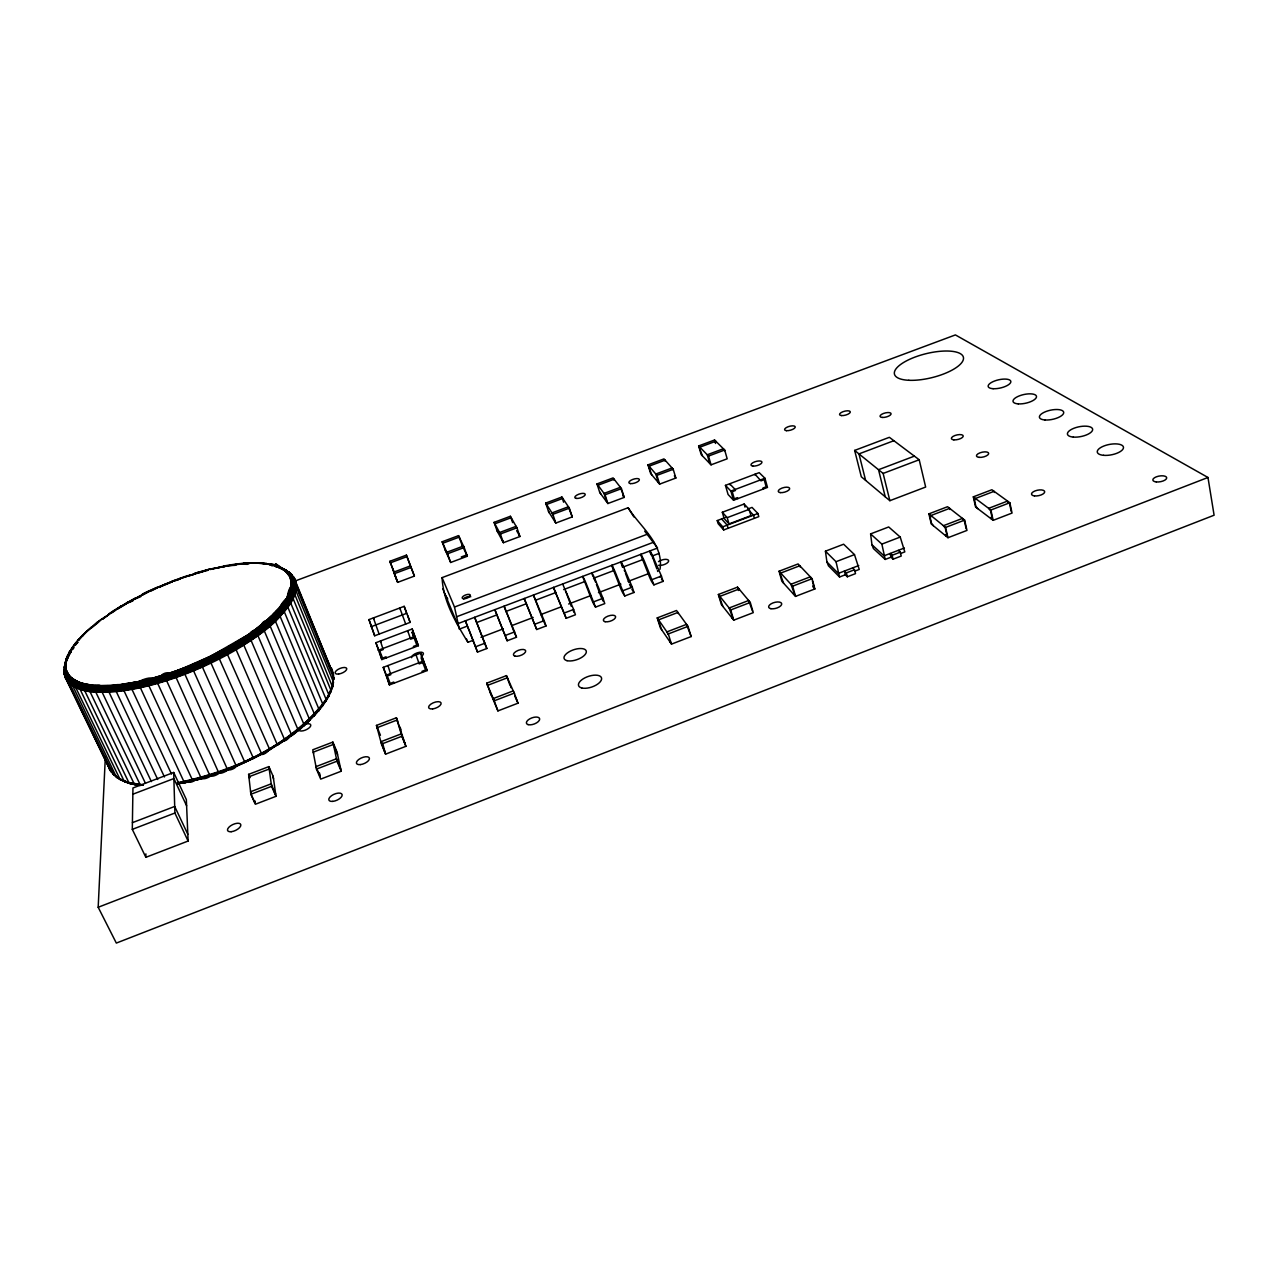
<?xml version="1.0" encoding="UTF-8"?>
<svg xmlns="http://www.w3.org/2000/svg" width="1278" height="1278" viewBox="0 0 1278 1278"><rect width="100%" height="100%" fill="white"/><g stroke="black" fill="none" stroke-linecap="round" stroke-linejoin="round"><path stroke-width="1.5" d="M145.868 857.314L132.305 829.374L132.944 787.983L173.696 772.455L186.348 799.549L188.106 841.036L145.868 857.314L145.884 853.88M271.974 565.866C267.741 560.291 284.067 569.7 271.303 564.301M71.935 648.713L75.53 643.345L71.872 648.521L70.546 652.754L71.073 651.956M313.669 716.191L314.436 714.098L275.377 621.108L272.438 618.999L248.571 637.786L217.979 655.758L261.255 752.982C260.728 757.63 270.904 750.122 269.259 748.493L226.126 651.445M283.269 569.748C309.196 585.771 277.693 617.098 261.814 628.425C240.791 644.927 216.941 657.419 192.307 667.579C192.658 668.698 193.122 669.768 193.585 670.822L235.871 765.171C238.603 767.263 227.468 772.343 227.133 768.717L183.505 671.078L174.655 674.305L218.362 771.96C219.672 777.248 237.964 763.653 221.094 772.216M241.462 642.435L243.794 645.086L284.323 739.035C283.157 744.275 291.672 735.824 291.288 734.131L251.047 640.342L248.571 637.786M71.872 648.521L72.542 647.387L69.379 651.956L70.082 651.349L67.734 658.266M66.775 660.215C67.494 652.036 62.638 673.953 67.223 658.825M178.776 671.525L178.329 670.279L211.956 655.582L212.659 656.812L181.795 671.717L178.776 671.525L169.543 676.046L161.555 677.292L157.402 679.784L153.072 679.72L145.532 682.915L144.749 681.861C130.755 685.072 114.525 691.078 100.547 687.101C101.649 682.803 92.128 687.021 89.684 684.816C80.195 683.426 68.421 679.465 66.025 668.921C66.105 667.835 65.769 664.416 64.89 666.717C65.258 684.225 86.664 687.644 100.674 687.516C141.73 687.276 180.933 671.717 217.723 655.886L220.854 652.882L256.67 630.581L258.539 630.661L277.502 612.338L279.93 611.299L281.4 607.929L284.882 605.149C287.183 602.976 288.045 582.417 292.806 588.519L292.231 579.445L288.684 573.167C256.047 551.042 294.387 574.078 292.231 579.445C294.787 609.989 260.824 628.073 239.561 643.617C203.921 665.103 164.415 680.934 123.135 687.165C119.653 681.973 113.822 686.286 107.128 685.935C92.735 685.823 71.057 685.727 65.817 669.033C66.264 659.608 65.146 657.563 69.523 654.032M65.45 677.931C62.223 668.953 67.91 672.052 65.45 677.931L109.093 768.11C109.221 771.353 115.483 775.043 111.138 769.324M283.988 569.748C305.586 581.314 286.304 608.536 273.173 619.095C242.612 646.7 204.64 664.927 165.805 677.787C135.58 685.423 98.71 698.491 69.923 680.535C64.076 678.426 63.74 658.186 66.041 663.506L64.986 667.308L65.945 662.403M121.17 686.254L112.895 688.267L107.096 687.452C93.645 691.142 66.057 685.871 66.025 668.921M65.034 666.317L65.322 670.503C65.242 664.129 61.472 678.874 65.769 664.895M277.086 614.383L281.176 609.846L284.291 611.763L322.823 704.226L318.366 711.191L318.909 709.13L280.122 616.395L277.086 614.383L272.438 618.999M293.652 581.538L955.401 334.916L1207.966 477.477L1214.1 515.21L116.33 943.084L98.182 907.268L105.355 756.752M128.135 602.561L121.282 606.363M281.176 609.846L287.582 601.155L290.346 602.146L328.845 694.769L321.545 706.558L322.983 704.961M287.582 601.155C292.694 599.398 290.202 581.186 296.384 587.177L333.622 677.851L331.737 688.267L332.615 684.177M293.109 585.803L292.981 582.496L295.777 583.119L333.302 674.161L332.919 683.906L333.622 677.851M65.561 662.627C62.51 684.481 91.361 687.452 106.985 686.334C131.378 685.248 156.14 677.644 178.329 670.279M324.788 701.862L326.13 699.433L287.854 607.242L284.69 605.437M64.922 667.116L65.402 662.771M63.964 671.094L64.699 665.63M65.098 668.586L65.37 665.087M291.528 735.138C288.413 738.205 299.643 730.856 297.806 729.163L257.884 635.549L255.265 633.089M331.992 672.947C333.718 671.541 330.555 665.359 330.922 669.081M327.456 697.293L328.845 694.769M233.97 646.987L236.142 649.767L277.102 744.195L269.61 749.691M289.882 597.018L293.141 598.647L330.954 690.264L329.516 692.852M332.568 687.037L294.851 594.605L291.576 593.088M78.453 640.438C87.511 630.246 99.444 619.383 108.582 614.926M332.887 680.295L333.782 678.602M142.241 594.669L149.622 590.835L128.199 602.737L132.832 600.964M287.119 572.608C295.122 579.238 291.927 590.196 288.7 599.27L287.486 599.478C281.096 611.651 276.096 608.919 286.08 598.599M287.486 599.478L291.352 593.711C293.301 574.908 290.985 586.81 288.029 594.669M291.48 587.305L291.911 583.87M121.25 606.203L128.104 601.89M298.03 730.185C294.675 733.444 305.586 725.872 303.86 724.147L264.226 630.709L261.495 628.377M82.447 636.204C86.744 629.942 92.272 628.041 99.732 621.076M174.655 674.305L165.852 677.244L166.236 679.848L209.592 774.883C212.116 780.363 230.615 765.857 210.279 775.954M134.062 685.391C136.347 681.158 153.232 674.928 153.072 679.72M267.23 623.664L270.073 625.9L309.42 719.115C311.017 720.904 300.538 728.62 304.068 725.169M82.335 635.837L82.942 635.022L78.389 640.262M114.7 610.277L102.607 619.127L108.502 614.734M277.278 745.058L269.45 750.01M74.843 644.24L78.996 639.208L78.357 640.07M314.612 715.153L308.733 721.127L309.611 720.153M332.04 688.011L333.35 681.781L295.921 590.787L292.646 589.334M332.28 687.724L333.35 681.781M331.673 687.101L331.865 684.529M169.543 676.046C173.185 669.944 159.063 673.442 161.555 677.292M66.232 659.224L65.29 662.947M65.242 663.921L69.779 653.537L66.568 659.448M68.677 654.991L70.689 651.524M64.379 667.899L65.593 661.908M135.021 598.264L128.024 602.114M64.283 666.333L64.235 667.515M65.641 669.161L70.194 677.26L80.035 682.915L94.812 685.743L114.141 685.184L112.895 688.267M292.247 588.008L289.659 595.468M291.688 587.385L289.563 595.292M165.852 677.244L157.13 679.864L157.482 682.963L200.886 777.471C203.761 782.791 221.893 769.244 201.62 778.526M333.35 683.267L333.462 682.148M187.419 575.739L195.326 573.854L189.639 575.691M136.442 682.148L144.622 680.072L144.749 681.861M332.456 685.919L328.142 695.807M330.251 692.548L332.568 686.286M330.794 692.037L332.599 686.669M66.009 660.151L67.782 655.358M65.082 662.978L66.839 658.346M249.466 637.179C249.721 632.85 249.929 631.923 255.68 629.479C260.105 634.783 240.775 638.776 239.561 643.617L236.238 644.224L228.938 649.879L228.442 648.745L217.723 655.886M148.536 682.18L148.871 685.743L192.307 779.708C197.307 782.344 184.959 782.967 183.904 781.577L139.989 686.893L140.133 684.145L157.13 679.864M291.352 593.711L290.266 590.867L286.512 598.647M201.956 778.637L193.09 780.746M327.823 697.181L331.066 690.631M328.462 696.798L331.114 690.999M67.383 656.013L69.571 651.636M266.846 620.293C260.105 622.051 260.265 628.76 266.687 624.127C266.782 616.699 275.425 613.983 280.457 607.05C289.994 597.289 298.253 575.899 281.959 568.502M289.275 594.973C282.039 609.67 269.243 620.533 256.67 630.581M325.155 701.782L328.957 695.136M325.778 701.414L328.973 695.871M140.133 684.145L131.985 685.775L131.794 688.986L171.524 774.069M69.331 652.339L72.367 647.451M68.661 655.374L71.328 650.806M286.911 572.177L278.812 566.793M66.951 671.861L66.248 673.474L65.226 670.103M113.934 685.503L136.506 681.989L128.79 683.299L128.758 685.12M286.719 598.727C288.477 605.181 267.198 613.712 273.843 617.641C282.885 605.5 299.995 587.944 287.742 572.496M321.896 706.494L326.241 699.801M322.216 706.351L326.273 700.536M326.13 699.433C290.953 746.08 233.267 771.193 177.37 782.775M97.08 622.402L91.728 627.658M184.511 782.456L185.709 782.248L177.722 783.702M131.985 685.775L124.126 687.037L123.774 690.28L164.463 776.976M71.872 647.978L75.194 643.473M71.408 650.454L73.693 647.291M72.766 649.288L73.884 647.786M333.127 676.03L333.191 680.024M284.882 605.149L283.349 602.721L275.984 611.331M281.016 607.401C287.646 599.031 296.161 584.541 288.924 575.052M235.04 565.323L223.969 565.93L224.672 566.537L209.528 569.189L238.107 564.125L247.676 564.317M322.935 704.593C286.671 747.726 231.893 772.152 177.562 783.11M318.366 711.191L322.967 705.312M124.126 687.037L116.617 687.931L116.09 691.19L157.737 779.5M74.955 643.729L78.549 639.447M77.223 641.652L74.955 644.623L77.862 642.259M75.226 645.358L77.686 642.483M266.687 624.127L273.077 616.827M280.841 607.258L267.885 620.996M116.617 687.931L109.493 688.475L108.822 691.733L151.395 781.609M313.334 716.223L319.085 709.849M313.957 716.095L319.069 710.201M194 666.876L195.981 664.704L195.326 663.202M84.763 683.874L84.236 685.679L87.271 687.308L89.204 686.621L94.86 688.315L100.674 687.516M107.368 685.615L107.096 687.452M78.389 639.719L82.639 635.134M109.493 688.475L102.799 688.65L101.984 691.893L145.468 783.334M272.358 615.996L276.575 611.427M277.502 612.338L276.959 611.651L262.118 625.246M308.413 721.143L314.628 714.817M82.351 635.501L87.176 630.837M102.799 688.65L96.569 688.443L95.786 692.101L140.436 785.283M271.958 615.82L255.504 629.415M272.166 615.9L249.929 634.607M95.099 685.423L94.86 688.315M309.611 719.833C272.933 752.934 226.126 774.244 177.77 783.414M303.541 726.016L309.548 720.457M86.776 631.252L91.76 626.731M96.569 688.443L90.85 687.884L89.939 691.51L134.158 783.797L137.034 784.42M231.302 564.908L249.322 563.534M89.684 684.816L89.204 686.621M75.322 683.299L80.738 685.615L84.236 685.679M267.741 620.836L236.238 644.224M267.214 620.421L249.306 634.032L211.876 655.502L227.883 647.371L228.938 649.879M297.327 731L304.02 725.457M85.658 686.973L84.636 690.567L128.838 782.567L131.458 783.43L124.078 780.986L79.667 688.443L81.009 685.711L90.85 687.884M237.996 563.997L244.529 563.486M256.319 630.022L262.278 625.421M291.144 735.872L297.902 730.681M96.92 622.594L102.496 618.776M209.736 569.061L194.767 573.247L208.25 569.86M80.37 682.612L79.811 684.385M244.417 563.358L250.552 563.007M256.015 629.703L228.123 647.642L203.713 659.496M256.59 630.389L243.443 639.735M284.099 740.713L291.432 735.617M76.968 684.113L75.769 687.628L119.876 779.037L122.241 780.091L116.282 776.768L72.031 684.401L73.501 682.212L81.009 685.711M76.536 681.046L75.929 682.787L71.073 680.359L67.718 676.014L68.469 674.544M228.49 648.218L206.03 661.589L203.953 659.943M249.466 634.144L235.136 642.85M249.785 634.431L220.535 652.275L187.403 668.234M108.694 613.967L114.828 609.878M108.454 614.574L121.234 606.076M111.713 612.849L114.844 610.772M73.261 679.161L72.622 680.886M284.595 740.026L277.166 745.362M276.879 745.409L284.531 740.489M243.363 639.543L212.34 656.189L178.6 671.11M114.716 610.021L121.426 605.82M114.78 610.596L126.378 603.376M118.119 608.743L126.506 603.727M73.501 682.212L70.657 679.992L69.124 682.564L113.263 774.18L115.707 775.283M70.578 676.989L69.907 678.682M256.367 562.943L255.472 562.927L271.894 564.732M277.262 744.818L253.22 758.493L261.655 754.324M70.657 679.992L68.437 677.468L66.871 679.561L110.882 771.273L114.077 775.043M227.66 647.195L235.376 643.01L236.158 644.016M228.602 648.409L236.047 643.824M261.623 754.419L269.594 749.866M128.072 602.385L135.053 598.392M135.085 598.535L140.804 595.404M135.148 598.695L140.915 595.708M212.563 656.604L220.854 652.882M142.209 594.398C143.551 592.177 196.892 571.649 158.776 587.481M142.417 595.149L156.986 587.465L149.59 591.091M209.592 659.895L252.98 757.279C236.606 768.142 213.138 775.091 192.882 780.586M227.724 769.819L253.363 758.221M276.128 566.873L277.933 566.745L274.914 566.01M212.132 655.838L195.518 663.681L169.782 673.474M275.569 565.387L283.077 569.621M209.736 660.071C178.089 674.832 144.286 686.398 109.237 688.762C94.109 689.034 71.185 689.385 65.45 671.861M151.283 590.867L157.178 587.96M203.793 659.608L186.923 667.004L187.227 667.819M195.694 664.081L204.16 660.327M236.414 766.289L253.427 758.429M157.066 587.672L172.37 581.65M158.696 587.305L164.686 584.557M195.885 664.512L170.054 674.337L144.59 681.43M164.622 584.413L172.226 581.362M135.452 598.759L140.82 596.634M98.182 907.268L1207.966 477.477M284.786 570.419L286.24 570.787L282.15 568.422M132.305 829.374L174.894 813.032L173.696 772.455M854.487 554.62L843.624 544.22L825.428 551.185L836.02 561.697L854.487 554.62L859.247 569.429L854.918 571.09M900.223 537.064L888.689 526.967L870.59 533.9L881.868 544.109L900.223 537.064L904.808 551.888L900.511 553.55M1007.559 501.072L988.645 508.34L990.578 510.737L992.351 518.772L990.674 517.494L990.929 518.628M250.871 794.277L271.575 786.337L268.875 766.608L248.619 774.356L250.871 794.277L255.344 804.261L275.984 796.322L273.188 776.433L268.875 766.608M316.449 769.1L336.993 761.209L332.887 742.087L312.775 749.787L316.449 769.1L320.714 779.117L341.194 771.225L337.009 751.959L332.887 742.087M381.515 744.1L401.899 736.272L396.404 717.773L376.451 725.409L381.515 744.1L385.573 754.148L405.909 746.32L396.404 717.773M514.475 693.65L506.455 675.631L486.742 683.171L494.203 700.807L514.315 693.091L517.989 703.188L497.925 710.919L490.241 692.548M657.227 617.897L668.298 633.936L687.995 626.364L691.158 636.556L671.493 644.112L660.391 627.897L657.227 617.897L676.525 610.501L687.995 626.364M718.364 594.478L730.712 609.957L750.282 602.449L753.253 612.657L733.732 620.165L721.351 604.51L718.364 594.478L737.518 587.145L750.282 602.449M779.053 571.234L792.664 586.155L812.089 578.694L814.885 588.95L795.523 596.395L781.88 581.298L779.053 571.234L798.079 563.949L812.089 578.694M928.882 513.868L945.56 527.431L964.634 520.098L966.983 530.418L947.972 537.719L931.279 523.996L928.882 513.868L947.557 506.711L964.634 520.098M973.309 496.854L990.881 510.018L1009.844 502.733L1012.064 513.053L993.166 520.338L975.577 506.999L973.309 496.854L991.888 489.746L1009.844 502.733M858.736 565.563L838.304 573.407L826.93 561.985L825.428 551.185M904.361 548.022L884.025 555.834L871.947 544.732L870.59 533.9M846.308 572.911L854.503 569.764L855.509 573.63L847.33 576.777L845.317 574.78L844.438 571.058L846.308 572.911L847.33 576.777M892.124 555.291L900.271 552.16L901.23 556.042L893.082 559.173L890.958 557.224L890.127 553.486L892.124 555.291L893.082 559.173M826.93 561.985L828.448 565.803L839.55 577.001L845.317 574.78M871.947 544.732L873.401 548.55L885.207 559.429L890.958 557.224M132.848 794.213L173.888 778.558L186.604 805.795M487.669 685.327L507.414 677.771L507.813 678.874M132.401 822.665L174.703 806.45L187.818 834.31M178.281 669.96L186.923 667.004M187.051 667.388C159.446 678.011 130.34 686.558 100.531 686.637C87.719 686.222 69.379 684.401 65.274 669.704M383.256 667.34L420.702 653.122L427.156 670.567L389.439 684.928L383.256 667.34L386.371 675.199M660.039 569.253C663.905 543.597 640.134 527.063 628.137 507.733L442.092 577.624C443.019 601.027 455.926 622.737 467.892 642.291L473.499 640.166M480.959 637.323L503.34 628.824M512.67 625.277L533.182 617.482M540.642 614.638L561.17 606.842M568.63 603.999L591.011 595.5M598.471 592.657L620.868 584.142M628.329 581.314L648.841 573.518M385.684 675.423L423.497 661.03L420.702 653.122M421.053 657.787L422.73 662.547L419.184 663.889L416.037 654.895M469.186 630.342L475.544 646.78L484.921 643.217L486.854 648.505L477.509 652.084L465.368 620.804L468.978 630.134M502.989 630.294L505.257 635.47L514.587 631.923L516.488 637.227L507.158 640.773L494.842 609.654L502.829 629.846M534.859 624.207L544.172 620.661L546.01 625.98L536.728 629.511L524.204 598.535L536.728 629.511M564.365 612.977L573.63 609.446L575.435 614.766L566.186 618.296L553.454 587.449L566.186 618.296M593.759 601.794L603.008 598.28L604.766 603.599L595.532 607.114L594.11 604.782A9.457 0.847 69.2 0 1 590.292 596.139L582.608 576.41L583.758 578.263A9.425 0.847 69.2 0 1 587.001 585.644L595.532 607.114M623.057 590.644L632.275 587.145L633.984 592.481L624.782 595.979L623.265 593.679A9.441 1.022 69.2 0 1 619.367 585.084L611.667 565.403L612.881 567.224A9.409 1.006 69.2 0 1 616.204 574.557L624.782 595.979M652.259 579.525L661.429 576.043L663.106 581.378L653.937 584.877L652.323 582.624A9.425 1.182 69.2 0 1 648.345 574.062L640.613 554.428L641.923 556.234A9.393 1.166 69.2 0 1 645.31 563.518L653.937 584.877M889.855 500.688L925.655 487.046L919.201 459.76L889.376 437.316L854.647 450.415L861.308 476.774L889.855 500.688L883.13 473.435L854.647 450.415M410.126 622.386L404.183 606.331L368.975 619.59L374.678 635.773L410.126 622.386L407.634 615.325M733.524 500.257L767.503 487.429L764.947 478.244L759.196 472.652L725.441 485.368L728.077 494.474L733.524 500.257L730.888 491.087L725.441 485.368M893.881 440.702L858.96 453.898L865.621 480.384M467.333 626.092L459.313 629.143L454.505 607.034L648.154 533.9M375.892 642.722L412.187 629L418.385 645.725L381.834 659.576L375.892 642.722L378.799 650.087M722.31 512.27L744.115 504.027L749.18 509.331L750.969 515.609L729.019 523.932L724.131 518.501L722.31 512.27L727.198 517.654L729.019 523.932M456.502 616.795L653.761 542.16M754.403 518.309L753.525 515.162L747.71 509.059L752.039 507.414L757.902 513.5L758.797 516.647L723.699 529.955L718.156 523.692L717.246 520.577L725.329 517.526M727.198 517.654L749.18 509.331M378.16 650.31L414.807 636.428L412.187 629M412.107 632.322L414.072 637.898L410.637 639.192L407.65 630.709L408.049 631.731M717.246 520.577L722.773 526.824L757.902 513.5M914.377 456.134L878.529 469.713L885.239 496.822M482.573 637.546L474.665 617.29L476.598 622.578L496.743 614.942M514.587 631.923L504.091 606.139L505.992 611.443L526.44 603.695M535.738 600.165L556.202 592.401M563.63 589.589L584.094 581.825M642.754 559.588L622.961 567.097L621.252 561.777M659.224 553.342L651.844 556.138L650.183 550.818M883.13 473.435L919.201 459.76M371.099 626.731L406.644 613.328L404.183 606.331M730.888 491.087L764.947 478.244M172.131 581.17L187.355 575.675M172.179 581.25L180.102 578.95L175.501 580.675M172.29 581.49L187.658 576.122M464.186 547.543L458.546 535.642L442.156 541.76L447.508 553.789L464.186 547.543L467.333 556.234L450.687 562.48L445.111 549.748M494.091 522.367L500.353 533.996L516.935 527.798L519.954 536.504L503.42 542.703L497.11 530.945L494.091 522.367L510.369 516.28L516.935 527.798M545.69 503.085L552.879 514.331L569.349 508.165L572.24 516.903L555.802 523.053L548.597 511.679L545.69 503.085L561.889 497.03L569.349 508.165M597.002 483.915L605.069 494.794L621.443 488.659L624.207 497.414L607.881 503.532L599.765 492.541L597.002 483.915L613.089 477.908L621.443 488.659M647.978 464.873L656.94 475.368L673.218 469.282L675.854 478.036L659.624 484.122L650.63 473.499L647.978 464.873L663.969 458.898L673.218 469.282M698.651 445.942L708.507 456.07L724.674 450.016L727.182 458.802L711.047 464.841L701.191 454.585L698.651 445.942L714.562 439.999L724.674 450.016M461.262 556.968L466.805 554.892M397.65 582.369L414.391 576.09L411.101 567.416L394.327 573.694L397.65 582.369L392.953 569.269M397.138 581.011L389.902 561.282L406.404 555.131L414.391 576.09M406.979 556.633L390.445 562.815L390.812 563.774M442.811 543.246L459.233 537.111M218.985 773.046L227.963 769.851M178.297 670.103L152.785 678.634L121.011 685.136M178.521 670.886L161.395 676.861M261.83 563.151L267.07 563.79M293.652 577.145C299.02 583.263 289.675 578.119 289.802 575.148L294.1 577.816L333.462 674.912M189.559 575.515L195.246 573.694M169.894 673.905C145.644 681.733 120.244 688.075 94.556 686.606C83.389 685.663 68.373 682.532 65.226 669.896M266.112 563.566L271.639 564.461M202.851 571.649L179.863 578.487M197.131 573.135L208.426 570.18M152.817 678.091L161.236 675.551M291.033 583.886L291.544 580.627L292.582 584.381M209.832 569.093L202.691 571.33M193.282 780.842L202.212 778.446M152.993 679.529L128.599 684.704M280.473 568.087L283.029 569.221L278.684 567.751M210.199 569.525L224.593 566.362M184.735 782.599L193.793 780.65M185.166 782.695L193.473 780.858M224.289 566.01L217.388 567.672M136.538 683.458C114.125 686.046 81.744 694.673 66.152 673.075M177.53 783.925L185.55 782.471M223.874 565.978L231.078 564.764M121.202 684.561L128.79 683.299M230.743 564.812L237.74 563.854M231.59 565.355L236.622 564.668M121.09 686.046C104.109 687.564 84.108 689.88 69.843 678.49M237.484 563.854L244.018 563.199M113.854 685.695C97.911 686.334 75.817 688.155 66.408 672.276M243.747 563.263L255.919 562.767M244.625 563.63L249.242 563.358M284.387 569.668L286.591 570.931M291.144 576.57L289.211 572.272L283.604 569.908M256.223 562.847L250.408 562.911M288.237 594.637L289.1 594.845M255.616 562.847L261.686 563.071M143.152 784.884L128.838 782.567M140.197 784.996L143.344 785.219M261.207 563.007L266.782 563.566M262.07 563.422L267.182 563.933M140.836 784.964L129.046 782.919M136.682 784.644L140.516 785.203M134.605 784.42L140.724 785.491M135.244 784.804L139.813 785.427M269.77 565.02L273.077 565.547M288.189 571.697L292.151 575.228L287.646 572.848M289.547 574.956L290.505 575.643L288.141 572.592M129.302 783.206L136.331 784.788M129.605 783.414L135.596 784.868M275.233 566.202L278.253 566.921M270.776 564.349L276.048 565.659M124.078 780.986L131.458 783.43M124.285 781.321L131.091 783.59M124.541 781.609L130.707 783.654M124.861 781.832L130.324 783.654M278.939 567.081L281.991 568.135M279.882 567.64L282.598 568.566M278.764 567.48L286.416 570.579M275.201 565.371L280.09 567.368M275.01 565.435L279.578 566.809M271.974 564.908L276.479 566.809M122.64 779.963L126.778 781.864M119.876 779.037L126.378 782.008M120.084 779.388L125.979 782.088M120.356 779.676L125.579 782.072M281.623 568.007L285.873 570.02M281.24 567.959L286.176 570.276M109.093 768.11L114.844 775.299M279.003 566.745L283.365 568.838M108.151 765.011L109.125 765.746M116.282 776.768L121.825 780.155M116.474 777.104L121.426 780.139M116.745 777.391L120.675 779.899M285.17 569.7L289.467 572.592M284.786 569.653L289.643 572.943M282.55 568.375L287.183 572.352M1007.815 502.222L1009.524 503.468L1011.249 511.488M113.263 774.18L117.832 777.887M113.47 774.516L117.432 777.791M219.896 651.413L220.647 652.483M898.258 550.371L900.271 552.16M288.572 571.825L291.975 574.876M287.79 571.633C302.694 583.982 288.668 604.334 278.269 614.574C256.574 636.492 229.257 651.908 201.397 664.608C169.99 678.155 136.554 689.034 102.08 689.657C88.022 689.689 65.641 687.021 64.427 669.145M285.793 570.403L288.588 572.991M285.393 570.308L287.949 572.528M284.978 570.339L290.394 577.688L291.256 583.822M852.618 567.911L854.503 569.764M715.137 441.277L716.079 442.204L715.808 441.229L699.865 447.188L700.152 448.147L699.242 447.22L702.405 455.847M724.626 450.671L723.396 448.738L707.245 454.776L709.801 463.547M798.814 565.531L800.108 566.889L799.804 565.755L780.73 573.071L781.034 574.189L779.788 572.816L783.558 583.151M811.945 579.365L810.3 576.825L790.938 584.254L794.772 594.781L793.462 593.343L793.782 594.478M812.776 585.915L814.118 587.337L812.393 580.963M813.096 587.049L814.885 588.95M721.607 518.932L727.182 525.146L728.093 528.277M664.544 460.176L665.407 461.134L665.119 460.176L649.08 466.166L649.384 467.125L648.553 466.151L651.732 474.809M673.218 469.921L672.052 467.956L655.806 474.042L658.474 482.78M675.263 476.742L674.385 475.736L675.854 478.036M66.935 680.407C79.028 693.938 99.652 692.101 116.09 691.19C145.98 687.995 174.878 678.618 202.307 666.605C236.366 648.138 289.866 626.795 296.033 583.439M738.237 588.727L739.419 590.132L739.083 589.014L719.881 596.379L720.217 597.497L719.067 596.075L722.869 606.443M112.049 772.327L114.445 775.203M291.576 578.039L292.518 581.346M613.648 479.202L614.414 480.193L614.111 479.234L597.992 485.257L598.296 486.215L597.545 485.209M622.833 495.065L623.632 496.088L620.389 487.301L604.047 493.404L606.842 502.142M623.137 496.024L624.207 497.414M644.687 531.137L657.563 548.022L457.348 623.856L442.795 588.854M291.416 574.301L294.1 577.816M291.064 574.11C301.975 587.704 288.62 604.893 279.035 615.022C257.229 637.083 229.752 652.579 201.748 665.343C172.226 678.187 140.963 688.299 108.662 690.376C93.358 690.647 70.114 690.967 64.363 673.202M290.681 573.966C302.598 589.957 285.058 608.552 273.939 619.447C250.44 641.029 221.957 656.413 192.722 668.745C163.824 680.343 133.295 689.609 101.936 690.088C87.847 690.12 65.386 687.42 64.188 669.496M599.701 491.918L600.756 493.883M661.429 576.043L654.448 560.052A9.393 1.214 69.2 0 0 651.045 552.767L649.719 550.994L650.837 554.54M661.461 579.142L663.106 581.378M691.158 636.556L686.542 624.351L666.876 631.891L668.298 634.559M328.861 664.64L332.504 671.078M329.005 665.391L331.066 668.298M652.451 557.735L653.218 559.189M670.79 642.467L669.736 640.933L670.087 642.051M632.275 587.145L625.373 571.074A9.409 1.054 69.2 0 0 622.035 563.758L620.788 561.937L622.514 567.272M633.984 592.481L632.434 590.196A9.441 1.07 69.2 0 1 631.907 589.334M562.432 498.34L563.119 499.363L562.799 498.404L546.585 504.475L546.904 505.433L546.233 504.395M572.24 516.903L568.406 506.759L551.968 512.909L552.975 514.954M594.478 579.733L593.535 578.247L613.855 570.547L612.13 565.227M548.486 511.072L549.476 513.085M555.243 521.728L554.572 520.657L554.892 521.616M603.008 598.28L596.219 582.145A9.425 0.895 69.2 0 0 592.944 574.78L591.778 572.927L592.944 576.474M628.137 507.733L633.872 516.935M444.68 593.951L447.779 599.031M562.639 583.966L573.63 609.446M66.839 674.688L68.437 677.468M65.258 676.717C75.466 693.491 98.997 691.142 115.915 690.296C145.724 687.101 174.559 677.739 201.924 665.758C230.008 652.962 257.533 637.418 279.371 615.309C288.381 605.421 300.458 590.915 293.349 576.873M510.912 517.59L511.519 518.66L511.184 517.702L494.858 523.804L495.193 524.763L494.618 523.676M517.063 528.389L516.104 526.328L499.554 532.527L500.497 534.603M65.306 677.548C75.194 694.833 99.237 692.436 116.25 691.606C146.139 688.411 175.054 679.017 202.499 667.004C228.682 655.135 254.146 640.725 275.377 621.108C285.713 610.549 299.835 596.554 295.266 580.324M516.631 530.658L519.954 536.504M111.681 772.152L108.422 765.314M111.09 771.624L64.459 674.816L63.916 670.279M66.184 673.282L68.022 676.861M574.062 612.418L573.327 610.964M496.966 530.354L497.877 532.399M502.877 541.361L502.27 540.259L502.605 541.217M544.172 620.661L533.421 595.037L542.096 617.53M546.01 625.98L543.741 621.491M244.929 762.471L201.013 663.857M565.499 591.075L566.521 593.487M505.992 611.443L507.749 615.421M516.488 637.227L514.347 632.674M459.058 536.968L459.585 538.07M464.361 548.134L463.467 546.025L446.821 552.256L447.683 554.364M463.195 547.495L467.333 556.234M290.921 576.65L292.231 579.445M174.894 813.032L188.106 841.036M289.962 575.068L292.295 584.078M594.957 580.675L595.564 582.097M516.568 699.833L517.334 701.51M514.746 695.999L517.989 703.188M251.079 792.855L250.584 791.753L271.24 783.813L275.409 794.581L275.137 792.679L275.633 793.782M255.041 801.705L254.546 800.603L254.769 802.52L251.303 794.756M248.619 774.356L250.073 777.631M442.667 543.086L443.162 544.204M476.598 622.578L478.403 626.907M484.921 643.217L482.733 637.994M486.854 648.505L485.129 644.527M273.54 778.877L272.805 775.954M271.575 786.337L275.984 796.322M624.255 570.18L624.878 571.697M543.438 620.788L542.447 618.408M313.685 753.253L313.222 752.167L333.382 744.435L337.52 754.324M442.092 577.624L454.505 607.034M487.381 684.816L488.068 686.446M494.378 701.382L493.244 698.571L513.309 690.855L513.724 691.989M466.47 638.904L467.892 642.291M340.667 768.765L336.465 758.765L315.97 766.64L320.235 776.625L319.532 772.982M336.993 761.209L341.194 771.225M514.06 631.971L507.989 616.044M294.403 580.707L296.656 586.187M298.141 589.829L300.394 595.308M301.896 598.951L305.634 608.072M307.135 611.731L309.388 617.194M310.873 620.852L314.628 629.974M316.129 633.616L318.366 639.096M319.867 642.738L327.36 660.982M376.451 725.409L380.445 735.281M401.02 729.946L400.078 727.134M401.899 736.272L405.909 746.32M484.586 643.185L478.515 627.226M571.346 606.411L570.659 604.622M380.844 642.019L380.429 640.997L383.16 649.607L379.71 650.901L382.569 658.122L386.004 656.812L386.403 657.835M388.368 666.605L387.953 665.55L390.828 674.672L387.282 676.03L390.205 683.426L393.752 682.069L394.167 683.123M368.975 619.59L374.678 635.773M373.767 618.935L373.384 617.945L379.119 634.096M423.497 661.03L427.156 670.567M412.139 632.243L414.2 637.626M414.072 637.898L416.836 645.118L413.417 646.412L413.816 647.451M422.73 662.547L425.574 669.96L422.044 671.301L422.459 672.356M400.174 608.999L399.79 607.993L405.701 624.063M389.902 561.282L393.177 569.828M393.368 570.419L393.736 571.378M394.135 573.087L393.768 572.129L410.51 565.85L410.877 566.825M414.807 636.428L418.385 645.725M406.404 555.131L409.631 563.678M409.855 564.253L410.222 565.211M653.713 560.387L656.86 568.95M566.633 593.791L570.323 603.727M596.411 584.381L599.462 592.641A9.457 0.911 69.2 0 0 599.797 593.551M494.203 700.807L497.925 710.919M486.742 683.171L490.417 693.107M490.928 694.178L491.343 695.28M625.469 573.343L628.504 581.602A9.441 1.07 69.2 0 0 628.856 582.512M442.156 541.76L445.303 550.323M445.623 550.866L445.958 551.824M475.544 646.78L477.509 652.084M447.508 553.789L450.687 562.48M458.546 535.642L462.348 545.69L462.013 544.747M510.625 686.621L511.04 687.724M506.455 675.631L510.066 685.567M505.257 635.47L507.158 640.773M500.353 533.996L503.42 542.703M839.55 577.001L836.02 561.697M510.369 516.28L512.654 522.606M518.772 534.06L519.108 535.035M108.758 765.554L109.908 768.989M552.879 514.331L555.802 523.053M561.889 497.03L563.598 502.206M885.207 559.429L881.868 544.109M605.069 494.794L607.881 503.532M64.267 673.618C69.427 691.877 93.342 691.574 108.71 691.302C137.896 689.481 166.252 680.902 193.234 669.991C222.644 657.579 251.303 642.083 274.93 620.357C285.25 609.862 299.02 596.155 295.01 580.004M668.298 633.936L671.493 644.112M641.077 554.253L642.195 557.815M661.748 629.894L657.914 619.495L658.937 620.98L658.585 619.862L677.931 612.45L678.283 613.568M656.94 475.368L659.624 484.122M379.534 651.924L381.834 659.576M386.994 676.765L389.439 684.928M732.166 618.169L731.831 617.05L733.013 618.536L729.131 607.993L748.652 600.5L752.502 611.028M404.759 742.837L405.286 744.611L401.196 733.907L380.86 741.719L384.966 752.438L384.47 750.633M397.011 719.434L397.522 721.143L397.075 720.041L377.074 727.693L377.521 728.811L377.058 727.086M730.712 609.957L733.732 620.165M722.773 526.824L723.699 529.955M737.518 587.145L738.508 590.484M708.507 456.07L711.047 464.841M737.789 498.66L737.486 497.637L734.307 498.851L732.246 491.71L735.441 490.496L735.154 489.474L729.674 483.771L729.962 484.793M714.562 439.999L715.552 443.466M744.115 504.027L744.994 507.142M755.266 475.256L754.994 474.25L760.985 480.863L764.18 479.665L766.161 486.822L762.982 488.02L763.27 489.043M792.664 586.155L795.523 596.395M382.521 742.901L385.573 754.148M332.504 671.861L333.414 675.295M291.799 578.375L293.093 583.758M290.186 577.752L290.889 580.707M933.323 525.673L931.518 523.293L929.665 515.417L931.199 516.663L930.927 515.529L949.666 508.356L949.921 509.491M945.56 527.431L947.972 537.719M945.848 535.977L945.576 534.843L947.174 536.153L945.305 528.134L943.436 525.705L962.462 518.405L964.347 520.817L966.184 528.836M977.734 508.628L975.865 506.28L974.092 498.388L975.721 499.602L975.465 498.468L994.092 491.327L994.332 492.461M990.881 510.018L993.166 520.338M269.434 768.302L269.69 770.123L269.211 769.021L248.891 776.8L249.386 777.903L249.178 776.065M64.89 666.717L65.258 670.311M64.012 669.88L64.459 674.816M333.302 674.161L333.734 678.985M333.302 675.679L333.622 679.353M658.505 561.617A6.134 2.54 -17.3 0 1 666.86 559.444A6.134 2.54 -17.3 0 1 666.956 563.167A6.134 2.54 -17.3 0 1 658.601 565.323M411.66 657.723A6.262 2.604 -21.1 0 1 419.711 652.259A6.262 2.604 -21.1 0 1 421.197 656.525M304.132 724.578A6.582 2.796 -23.2 0 1 310.778 725.041A6.582 2.796 -23.2 0 1 305.154 730.185A6.582 2.796 -23.2 0 1 298.525 729.706M463.674 598.631A4.345 1.741 -20.1 0 1 470.783 596.778M603.296 601.283A9.457 0.911 69.2 0 1 602.513 599.861M601.89 598.551A9.457 0.911 69.2 0 1 601.203 597.018M600.852 596.187A9.457 0.911 69.2 0 1 600.149 594.446M660.263 577.145A9.425 1.23 69.2 0 1 659.927 576.458M657.787 571.506A9.425 1.23 69.2 0 1 657.451 570.595M630.949 587.481A9.441 1.07 69.2 0 1 630.613 586.746M630.262 585.963A9.441 1.07 69.2 0 1 629.543 584.286M1018.262 403.88A11.997 4.441 -12.4 0 0 1036.49 396.947A11.997 4.441 -12.4 0 0 1019.493 395.813A11.997 4.441 -12.4 0 0 1018.262 403.88M908.834 380.285A35.496 12.333 -13.8 0 0 963.356 359.501A35.496 12.333 -13.8 0 0 914.553 357.249A35.496 12.333 -13.8 0 0 908.834 380.285M841.563 415.574A5.559 2.013 -14.7 0 0 850.269 412.299A5.559 2.013 -14.7 0 0 842.969 411.708A5.559 2.013 -14.7 0 0 841.563 415.574M786.465 430.67A5.511 2.013 -15.4 0 0 795.172 427.395A5.511 2.013 -15.4 0 0 788.111 426.74A5.511 2.013 -15.4 0 0 786.465 430.67M576.234 498.404A5.463 2.013 -18.1 0 0 585.036 495.097A5.463 2.013 -18.1 0 0 578.822 494.187A5.463 2.013 -18.1 0 0 576.234 498.404M1034.477 495.912A6.725 2.796 -11.6 0 0 1044.701 491.966A6.725 2.796 -11.6 0 0 1035.116 490.896A6.725 2.796 -11.6 0 0 1034.477 495.912M979.06 457.364A6.262 2.476 -12.7 0 0 988.677 453.69A6.262 2.476 -12.7 0 0 979.938 452.843A6.262 2.476 -12.7 0 0 979.06 457.364M882.187 417.443A5.687 2.093 -14.2 0 0 891.054 414.104A5.687 2.093 -14.2 0 0 883.433 413.481A5.687 2.093 -14.2 0 0 882.187 417.443M953.867 439.856A6.07 2.332 -13.1 0 0 963.213 436.293A6.07 2.332 -13.1 0 0 954.842 435.542A6.07 2.332 -13.1 0 0 953.867 439.856M1156.286 481.934A7.045 2.907 -9.9 0 0 1166.718 477.892A7.045 2.907 -9.9 0 0 1156.27 476.854A7.045 2.907 -9.9 0 0 1156.286 481.934M528.102 724.626A6.981 3.275 -20.1 0 0 539.364 720.249A6.981 3.275 -20.1 0 0 531.648 717.964A6.981 3.275 -20.1 0 0 528.102 724.626M752.854 466.071A5.671 2.141 -15.8 0 0 761.864 462.684A5.671 2.141 -15.8 0 0 754.707 461.853A5.671 2.141 -15.8 0 0 752.854 466.071M780.219 492.605A5.943 2.348 -15.4 0 0 789.612 489.043A5.943 2.348 -15.4 0 0 782.024 488.084A5.943 2.348 -15.4 0 0 780.219 492.605M432.603 708.923A6.662 2.955 -21.4 0 0 441.07 702.932A6.662 2.955 -21.4 0 0 430.894 704.114A6.662 2.955 -21.4 0 0 432.603 708.923M605.101 621.715A6.406 2.78 -18.3 0 0 615.421 617.753A6.406 2.78 -18.3 0 0 607.961 616.124A6.406 2.78 -18.3 0 0 605.101 621.715M338.574 674.049A6.23 2.54 -22.2 0 0 346.753 668.586A6.23 2.54 -22.2 0 0 337.488 669.752A6.23 2.54 -22.2 0 0 338.574 674.049M514.97 656.141A6.454 2.812 -19.8 0 0 525.402 652.131A6.454 2.812 -19.8 0 0 518.325 650.326A6.454 2.812 -19.8 0 0 514.97 656.141M360.364 764.595A6.949 3.131 -22.9 0 0 369.39 758.189A6.949 3.131 -22.9 0 0 359.022 759.276A6.949 3.131 -22.9 0 0 360.364 764.595M231.126 831.722A7.237 3.243 -25.3 0 0 240.855 824.901A7.237 3.243 -25.3 0 0 230.535 825.86A7.237 3.243 -25.3 0 0 231.126 831.722M770.906 608.695A6.741 3.035 -15.6 0 0 781.593 604.574A6.741 3.035 -15.6 0 0 772.998 602.912A6.741 3.035 -15.6 0 0 770.906 608.695M332.759 801.386A7.173 3.307 -23.7 0 0 342.137 794.66A7.173 3.307 -23.7 0 0 331.545 795.683A7.173 3.307 -23.7 0 0 332.759 801.386M630.405 483.595A5.479 2.029 -17.4 0 0 639.224 480.288A5.479 2.029 -17.4 0 0 632.754 479.426A5.479 2.029 -17.4 0 0 630.405 483.595M1103.601 455.319A13.307 5.288 -10.8 0 0 1123.49 447.635A13.307 5.288 -10.8 0 0 1104.048 445.942A13.307 5.288 -10.8 0 0 1103.601 455.319M1073.36 437.092A12.844 4.984 -11.4 0 0 1092.658 429.664A12.844 4.984 -11.4 0 0 1074.095 428.194A12.844 4.984 -11.4 0 0 1073.36 437.092M1044.973 419.967A12.397 4.697 -11.9 0 0 1063.711 412.81A12.397 4.697 -11.9 0 0 1045.963 411.516A12.397 4.697 -11.9 0 0 1044.973 419.967M993.118 388.704A11.63 4.201 -12.8 0 0 1010.834 381.994A11.63 4.201 -12.8 0 0 994.524 381.02A11.63 4.201 -12.8 0 0 993.118 388.704M581.714 687.963A12.093 5.575 -18.9 0 0 601.171 680.407A12.093 5.575 -18.9 0 0 587.257 676.797A12.093 5.575 -18.9 0 0 581.714 687.963M567.065 660.678A11.678 5.208 -19 0 0 585.883 653.409A11.678 5.208 -19 0 0 572.56 650.151A11.678 5.208 -19 0 0 567.065 660.678M463.898 598.775A4.361 1.741 -20.1 0 0 470.384 595.5A4.361 1.741 -20.1 0 0 464.521 595.436A4.361 1.741 -20.1 0 0 463.898 598.775"/></g></svg>
